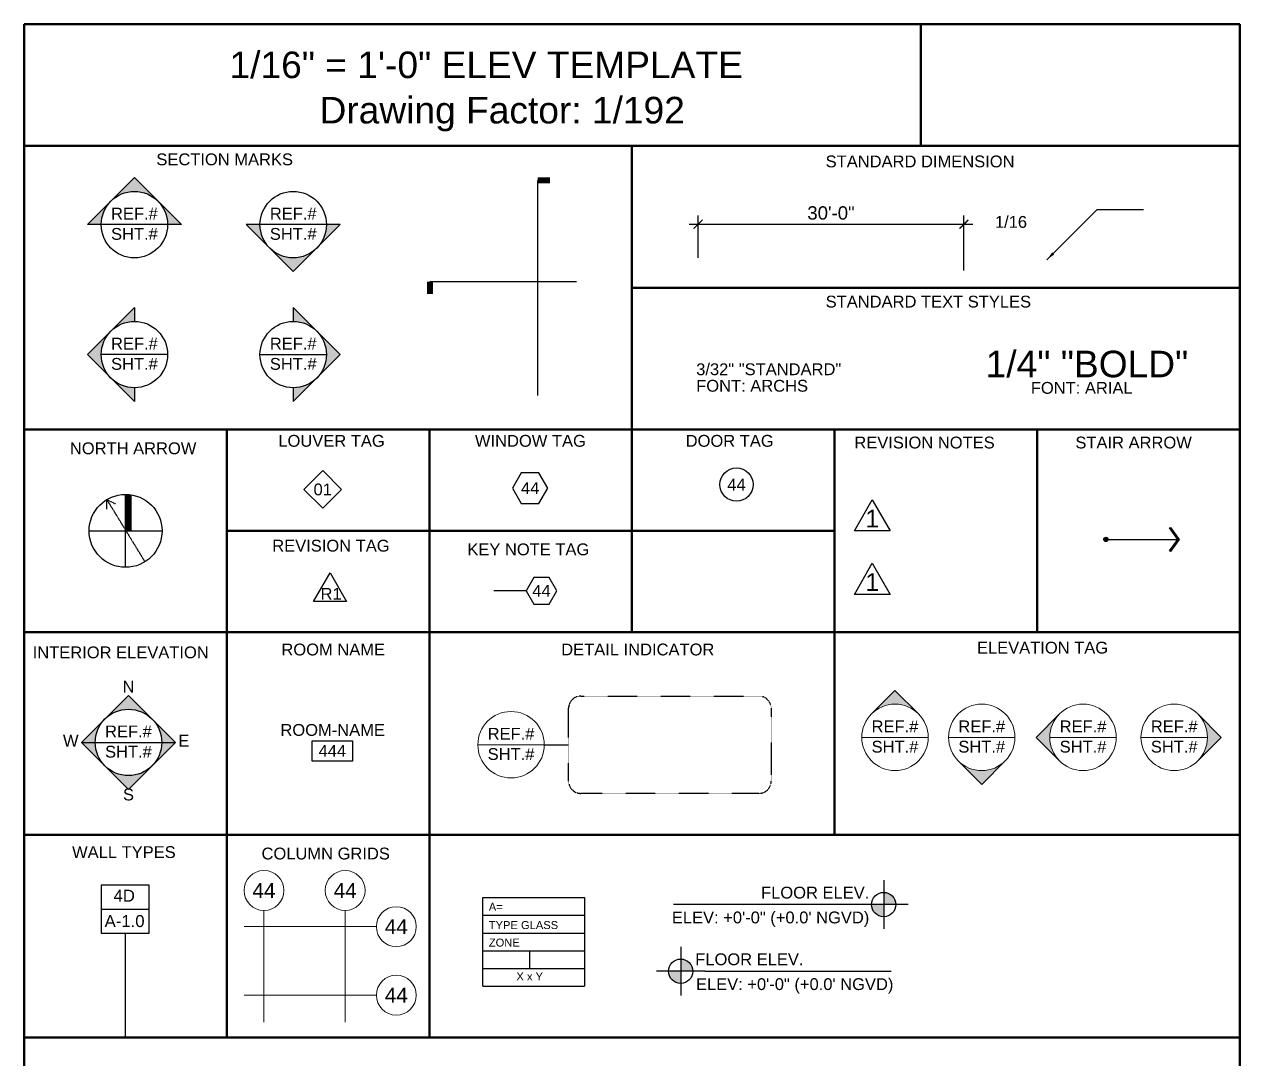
# Model space of a CAD drawing. Header units: inches. Extents: x -11331628 to 26860, y -6840660 to 4773.
# Drawn here: x -2688 to -1043, y -1265 to 135 of the extents above; entities that cross this region are included whole.
import ezdxf
from ezdxf.enums import TextEntityAlignment as Align

# ---------------------------------------------------------------- set-up
doc = ezdxf.new("R2010")
doc.units = ezdxf.units.IN
doc.header["$LTSCALE"] = 0.5
doc.header["$MEASUREMENT"] = 0
for name, pattern in [('CENTER', [2, 1.25, -0.25, 0.25, -0.25]), ('DASHED2', [0.375, 0.25, -0.125]), ('HIDDEN', [0.375, 0.25, -0.125])]:
    doc.linetypes.add(name, pattern=pattern)
doc.layers.get('Defpoints').update_dxf_attribs({"color": 140})
for name, color, linetype, lineweight in [('A-ANNO-KEYN', 8, 'Continuous', 25), ('A-ANNO-LEGN', 5, 'Continuous', 50), ('A-ANNO-REV', 8, 'Continuous', 25), ('A-ANNO-SYM-18', 8, 'Continuous', 25), ('A-DATM-IDEN', 8, 'Continuous', 25), ('A-DETL-IDEN', 8, 'Continuous', 25), ('A-DOOR-IDEN', 8, 'Continuous', 25), ('A-ELEV-IDEN', 8, 'Continuous', 25), ('A-FLOR-IDEN', 8, 'Continuous', 25), ('A-GLAZ-IDEN', 8, 'Continuous', 25), ('A-GRID-BUBL', 8, 'Continuous', 35), ('A-GRID-LINE', 9, 'Continuous', 18), ('A-SECT-IDEN', 7, 'Continuous', 25), ('A-WALL-IDEN', 8, 'Continuous', 25)]:
    doc.layers.add(name, color=color, linetype=linetype, lineweight=lineweight)
for name, color, linetype in [('A-Dim', 8, 'Continuous'), ('A-REVI-CITY', 2, 'Continuous'), ('A-Text', 142, 'Continuous'), ('A-TEXT-ROOM', 7, 'Continuous')]:
    doc.layers.add(name, color=color, linetype=linetype)
doc.layers.add('A-REVI-NPLT', color=30, linetype='Continuous', plot=False)
doc.styles.add('8', font='arial.ttf', dxfattribs={"height": 16})
doc.styles.add('ARIAL', font='arial.ttf')
doc.styles.add('BOLD', font='arial.ttf', dxfattribs={"height": 24})
doc.dimstyles.new('192 SCALE', dxfattribs={"dimscale": 192, "dimtxt": 0.09375, "dimasz": 0.0625, "dimexe": 0.0625, "dimexo": 0.03125, "dimgap": 0.03125, "dimtad": 1, "dimzin": 3, "dimdsep": 46, "dimlunit": 4, "dimtxsty": 'ARIAL', "dimblk": 'ARCHTICK', "dimcen": 0.0625, "dimdle": 0.0625, "dimclrd": 8, "dimclre": 8, "dimclrt": 8, "dimadec": 0, "dimazin": 0, "dimtfac": 1, "dimtmove": 2, "dimatfit": 3, "dimfxl": 1, "dimfrac": 1, "dimtzin": 0, "dimlwd": -1, "dimlwe": -1, "dimarcsym": 0})

# ---------------------------------------------------------------- blocks, each defined once
blk = doc.blocks.new('_ArchTick')
at = {"color": 0, "linetype": 'ByBlock', "const_width": 0.15}
blk.add_lwpolyline([(-0.5, -0.5), (0.5, 0.5)], dxfattribs=at)
blk = doc.blocks.new('*D138')
at = {"layer": 'A-Dim', "color": 8, "transparency": 16777216}
for p, q in [((-1775.981293962857, -181.1406454296157), (-1775.981293962857, -123.4554420011245)), ((-1415.981294382184, -198.246987382071), (-1415.981294382184, -123.4554420011245)), ((-1787.981293962857, -135.4554420011245), (-1403.981294382184, -135.4554420011245))]:
    blk.add_line(p, q, dxfattribs=at)
at = {"layer": 'Defpoints', "color": 0, "transparency": 16777216}
for p in [(-1415.981294382184, -135.4554420011245), (-1775.981293962857, -187.1406454296157), (-1415.981294382184, -204.246987382071)]:
    blk.add_point(p, dxfattribs=at)
at = {"layer": 'A-Dim', "color": 8, "transparency": 16777216, "xscale": 12, "yscale": 12, "zscale": 12, "rotation": 180}
blk.add_blockref('_ArchTick', (-1775.981293962857, -135.4554420011245), dxfattribs=at)
at = {"layer": 'A-Dim', "color": 8, "transparency": 16777216, "xscale": 12, "yscale": 12, "zscale": 12}
blk.add_blockref('_ArchTick', (-1415.981294382184, -135.4554420011245), dxfattribs=at)
at = {"layer": 'A-Dim', "color": 8, "transparency": 16777216, "insert": (-1595.981294172521, -120.2589890679731), "char_height": 18, "attachment_point": 5, "style": 'ARIAL'}
blk.add_mtext('30\'-0"', dxfattribs=at)

msp = doc.modelspace()

# ---------------------------------------------------------------- hatches: boundary and pattern name
at = {"layer": 'A-DATM-IDEN'}
h = msp.add_hatch(color=256, dxfattribs=at)
edge = h.paths.add_edge_path()
edge.add_ellipse((-1524.558961733066, -1056.511503149879), major_axis=(11.63841193290623, 11.63841193290623), ratio=0.9999999999998511, start_angle=314.99999999999574, end_angle=405.00000000000426, ccw=False)
edge.add_line((-1508.099761733142, -1056.511503149879), (-1524.558961733183, -1056.511503149879))
edge.add_line((-1524.558961733066, -1056.511503149879), (-1524.558961733066, -1040.052303149838))
edge = h.paths.add_edge_path()
edge.add_line((-1541.018161733107, -1056.511503149877), (-1524.558961733066, -1056.511503149877))
edge.add_line((-1524.558961733066, -1056.511503149879), (-1524.558961733066, -1072.97070314992))
edge.add_ellipse((-1524.558961733066, -1056.511503149879), major_axis=(11.63841193290611, 11.63841193290613), ratio=0.9999999999998631, start_angle=134.9999999999955, end_angle=225.0000000000039, ccw=False)
h = msp.add_hatch(color=256, dxfattribs=at)
edge = h.paths.add_edge_path()
edge.add_ellipse((-1799.531398217016, -1146.783636693383), major_axis=(11.63841193290623, 11.63841193290623), ratio=0.9999999999998511, start_angle=314.99999999999574, end_angle=405.00000000000426, ccw=False)
edge.add_line((-1783.07219821709, -1146.783636693383), (-1799.531398217131, -1146.783636693383))
edge.add_line((-1799.531398217016, -1146.783636693383), (-1799.531398217016, -1130.324436693341))
edge = h.paths.add_edge_path()
edge.add_line((-1815.990598217057, -1146.783636693386), (-1799.531398217016, -1146.783636693386))
edge.add_line((-1799.531398217016, -1146.783636693383), (-1799.531398217016, -1163.242836693424))
edge.add_ellipse((-1799.531398217016, -1146.783636693383), major_axis=(11.63841193290611, 11.63841193290613), ratio=0.9999999999998631, start_angle=134.9999999999955, end_angle=225.0000000000039, ccw=False)
at = {"layer": 'A-Dim'}
h = msp.add_hatch(color=256, dxfattribs=at)
edge = h.paths.add_edge_path()
edge.add_arc((-1223.646656024324, -562.1699657534555), 2.999613923580863, 0, 360)
msp.add_hatch(color=256, dxfattribs=at).paths.add_polyline_path([(-1137.394213865449, -546.5932163629968), (-1136.366060299388, -545.8554531002956), (-1124.659396546133, -562.1699657534555), (-1136.366060299386, -578.4844784066136), (-1137.394213865449, -577.7467151439123), (-1126.216940516428, -562.1699657534555)])
at = {"layer": 'A-ELEV-IDEN', "lineweight": 13}
for points in [[(-1509.32097620371, -766.5536174129284), (-1541.140781357124, -798.3734225663447, -0.198912367379665), (-1509.320976203711, -785.1932277197557, -0.1989123673796668), (-1477.501171050299, -798.3734225663411)], [(-1318.267384294591, -830.1932277197538), (-1286.447579141179, -862.0130328731684, -0.198912367379665), (-1299.627773987883, -830.1932277197538, -0.1989123673796668), (-1286.447579141178, -798.3734225663447)], [(-1067.519899234579, -830.1932277197557), (-1099.339704387992, -798.3734225663447, -0.198912367379665), (-1086.159509541405, -830.1932277197538, -0.1989123673796668), (-1099.339704387991, -862.0130328731684)], [(-1391.814736157943, -893.8328380264647), (-1359.99493100453, -862.0130328731684, -0.198912367379665), (-1391.814736157942, -875.1932277197557, -0.1989123673796668), (-1423.634541311239, -862.0130328731702)]]:
    msp.add_hatch(color=256, dxfattribs=at).paths.add_polyline_path(points)
at = {"layer": 'A-FLOR-IDEN'}
h = msp.add_hatch(color=256, dxfattribs=at)
h.paths.add_polyline_path([(-2515.569439463954, -805.1852460312721), (-2547.38924461725, -773.3654408779757), (-2579.209049770663, -805.185246031273, -0.4142135623730531)])
h.paths.add_polyline_path([(-2611.028854924073, -837.0050511846839), (-2579.209049770663, -868.8248563381003, -0.1989123673796667), (-2592.38924461725, -837.0050511846857, -0.1989123673796667), (-2579.209049770663, -805.185246031273)])
h.paths.add_polyline_path([(-2547.389244617254, -900.644661491513), (-2515.56943946395, -868.8248563380985, -0.414213562373053), (-2579.209049770663, -868.8248563381003)])
h.paths.add_polyline_path([(-2515.56943946395, -868.8248563380985), (-2483.749634310541, -837.0050511846839), (-2515.569439463954, -805.1852460312721, -0.1989123673796667), (-2502.38924461725, -837.0050511846839, -0.1989123673796667)])
at = {"layer": 'A-SECT-IDEN'}
for points in [[(-2507.496947472969, -104.1427925368844), (-2539.316752626381, -72.32298738347163), (-2571.136557779796, -104.1427925368844, -0.4142135623730547)], [(-2356.059849350069, -167.7824028435916), (-2324.240044196657, -199.6022079970062), (-2292.420239043243, -167.7824028435934, -0.4142135623730546)], [(-2571.136557779795, -280.116866874283), (-2602.956362933094, -311.9366720276948), (-2571.136557779794, -343.7564771811094, -0.1989123673796433), (-2584.316752626385, -311.9366720276939, -0.1989123673796441)], [(-2292.420239043244, -343.7564771811085), (-2260.60043388983, -311.9366720276976), (-2292.420239043242, -280.116866874283, -0.198912367379644), (-2279.240044196657, -311.9366720276939, -0.1989123673796433)]]:
    msp.add_hatch(color=256, dxfattribs=at).paths.add_polyline_path(points)
h = msp.add_hatch(color=256, dxfattribs=at)
h.paths.add_polyline_path([(-2475.677142319556, -135.9625976901798), (-2507.496947472969, -104.1427925368844, -0.1989123673796674), (-2494.316752626382, -135.9625976901789)])
h.paths.add_polyline_path([(-2602.956362933091, -135.9625976901789), (-2584.316752626382, -135.9625976901807, -0.1989123673796699), (-2571.136557779796, -104.1427925368844)])
h = msp.add_hatch(color=256, dxfattribs=at)
h.paths.add_polyline_path([(-2279.240044196655, -135.9625976901825, -0.1989123673796671), (-2292.420239043243, -167.7824028435934), (-2260.60043388983, -135.9625976901789)])
h.paths.add_polyline_path([(-2356.059849350069, -167.7824028435916, -0.19891236737967), (-2369.240044196656, -135.9625976901807), (-2387.879654503365, -135.9625976901798)])
h = msp.add_hatch(color=256, dxfattribs=at)
h.paths.add_polyline_path([(-2539.316752626386, -248.2970617209885), (-2571.136557779795, -280.116866874283, -0.1989123673796674), (-2539.316752626386, -266.9366720276939)])
h.paths.add_polyline_path([(-2539.316752626386, -375.5762823345231), (-2539.316752626382, -356.9366720276939, -0.1989123673796699), (-2571.136557779794, -343.7564771811094)])
h = msp.add_hatch(color=256, dxfattribs=at)
h.paths.add_polyline_path([(-2324.240044196655, -248.2970617209894), (-2292.420239043242, -280.116866874283, 0.1989123673796674), (-2324.240044196657, -266.9366720276957)])
h.paths.add_polyline_path([(-2324.240044196656, -375.5762823345212), (-2324.240044196655, -356.9366720276957, 0.1989123673796699), (-2292.420239043244, -343.7564771811085)])

# ---------------------------------------------------------------- linework, layer by layer
at = {"layer": 'A-ANNO-KEYN'}
msp.add_line((-2008.869517445153, -631.8701047366558, 220.9175571348674), (-2052.760717445107, -631.870104736654, 220.9175571348674), dxfattribs=at)
at = {"layer": 'A-ANNO-KEYN', "elevation": 220.9175571348674}
msp.add_lwpolyline([(-1998.477212599649, -649.8701047366576), (-1977.692602908874, -649.8701047366558), (-1967.300298063488, -631.8701047366558), (-1977.692602908875, -613.8701047366558), (-1998.47721259965, -613.8701047366558), (-2008.869517445153, -631.8701047366558)], close=True, dxfattribs=at)
at = {"layer": 'A-ANNO-LEGN'}
for p, q in [((-2688.421930626788, 135.2175059625806, 220.9175571348674), (-2688.421930626787, -2031.009708071368, 220.9175571348674)), ((-2688.421930626788, 135.2175059625806, 220.9175571348674), (-1042.501930626745, 135.2175059625824, 220.9175571348674)), ((-1474.501930626744, 135.217505962577, 220.9175571348674), (-1474.501930626745, -29.37449403736355, 220.9175571348674)), ((-1042.501930626745, 135.2175059625824, 220.9175571348674), (-1042.501930626745, -2031.009708071366, 220.9175571348674)), ((-2688.421930626787, -29.37449403736446, 220.9175571348674), (-1042.501930626745, -29.37449403736628, 220.9175571348674)), ((-1865.461930626825, -29.37449403736719, 220.9175571348674), (-1865.461930626825, -687.7424940373803, 220.9175571348674)), ((-1865.461930626824, -221.3984940374567, 220.9175571348674), (-1042.501930626746, -221.3984940374594, 220.9175571348674)), ((-2688.421930626788, -413.4224940374334, 220.9175571348674), (-1042.501930626745, -413.4224940374315, 220.9175571348674)), ((-2414.101930626839, -413.4224940374352, 220.9175571348674), (-2414.101930626839, -1236.382494037396, 220.9175571348674)), ((-2139.781930626773, -413.4224940374334, 220.9175571348674), (-2139.781930626772, -1236.382494037396, 220.9175571348674)), ((-1591.141930626759, -413.4224940374315, 220.9175571348674), (-1591.14193062676, -962.0624940374473, 220.9175571348674)), ((-1316.821930626811, -413.4224940374334, 220.9175571348674), (-1316.821930626811, -687.7424940373803, 220.9175571348674)), ((-2414.101930626839, -550.582494037466, 220.9175571348674), (-1591.141930626759, -550.5824940374641, 220.9175571348674)), ((-2688.421930626786, -687.7424940373821, 220.9175571348674), (-1042.501930626746, -687.7424940373803, 220.9175571348674)), ((-2688.421930626791, -962.0624940374491, 220.9175571348674), (-1042.501930626746, -962.0624940374473, 220.9175571348674)), ((-2688.421930626792, -1236.382494037398, 220.9175571348674), (-1042.501930626746, -1236.382494037396, 220.9175571348674))]:
    msp.add_line(p, q, dxfattribs=at)
at = {"layer": 'A-ANNO-REV', "elevation": 220.9175571348674}
msp.add_lwpolyline([(-2296.921451377853, -646.3108191788297), (-2274.421451377852, -607.3396760085661), (-2251.921451377853, -646.3108191788269)], close=True, dxfattribs=at)
at = {"layer": 'A-ANNO-SYM-18', "linetype": 'HIDDEN'}
for p, q in [((-2525.23048318695, -591.8597735186431, 220.9175571348674), (-2576.511102892749, -508.1487022949204, 220.9175571348674)), ((-2576.504638222683, -508.1448563205849, 220.9175571348674), (-2564.978199456752, -514.0223073612506, 220.9175571348674)), ((-2576.504638222686, -521.0832960008502, 220.9175571348674), (-2576.504638222683, -508.1448563205849, 220.9175571348674))]:
    msp.add_line(p, q, dxfattribs=at)
at = {"layer": 'A-ANNO-SYM-18'}
for p, q in [((-2551.261930626755, -599.9600940373566, 220.9175571348674), (-2551.261930626755, -501.2048940374571, 220.9175571348674)), ((-2551.261930626754, -598.9983443023011, 220.9175571348674), (-2551.261930626759, -502.1666437725125, 220.9175571348674)), ((-2600.639530626762, -550.5824940374678, 220.9175571348674), (-2501.884330626752, -550.5824940374678, 220.9175571348674)), ((-2597.3722642124, -550.5824940374678, 220.9175571348674), (-2505.151597041226, -550.582494037466, 220.9175571348674))]:
    msp.add_line(p, q, dxfattribs=at)
at = {"layer": 'A-ANNO-SYM-18', "const_width": 8.229600000000003, "elevation": 220.9175571348674}
msp.add_lwpolyline([(-2547.147130626774, -550.5824940374641), (-2547.118143776254, -502.1712450694813)], dxfattribs=at)
at = {"layer": 'A-ANNO-SYM-18'}
msp.add_circle((-2551.261930626755, -550.582494037466, 220.9175571348674), 49.37760000000004, dxfattribs=at)
at = {"layer": 'A-DATM-IDEN'}
for p, q in [((-1524.558961733066, -1023.593103149797, 220.9175571348674), (-1524.558961733065, -1089.429903149845, 220.9175571348674)), ((-1557.477361733148, -1056.511503149877, 220.9175571348674), (-1809.477361733148, -1056.511503149879, 220.9175571348674)), ((-1491.6405617331, -1056.511503149881, 220.9175571348674), (-1557.477361733148, -1056.511503149877, 220.9175571348674)), ((-1799.531398217019, -1113.865236693417, 220.9175571348674), (-1799.531398217014, -1179.70203669335, 220.9175571348674)), ((-1766.612998217049, -1146.783636693383, 220.9175571348674), (-1832.449798217098, -1146.783636693386, 220.9175571348674)), ((-1766.612998217049, -1146.783636693383, 220.9175571348674), (-1514.612998217052, -1146.783636693386, 220.9175571348674))]:
    msp.add_line(p, q, dxfattribs=at)
for centre in [(-1524.558961733066, -1056.511503149879, 220.9175571348674), (-1799.531398217016, -1146.783636693383, 220.9175571348674)]:
    msp.add_circle(centre, 16.45919999999984, dxfattribs=at)
at = {"layer": 'A-DETL-IDEN', "color": 5, "linetype": 'DASHED2'}
for p, q in [((-1934.865031246965, -774.3125335881559, 220.9175571348674), (-1693.463431246982, -774.3125335881577, 220.9175571348674)), ((-1951.324231247007, -889.5269335880948, 220.9175571348674), (-1951.324231247007, -790.7717335880807, 220.9175571348674)), ((-1677.00423124694, -790.7717335880807, 220.9175571348674), (-1677.004231246941, -889.526933588093, 220.9175571348674)), ((-1693.463431246982, -905.9861335881378, 220.9175571348674), (-1934.865031246965, -905.9861335881342, 220.9175571348674))]:
    msp.add_line(p, q, dxfattribs=at)
at = {"layer": 'A-DETL-IDEN', "lineweight": 13}
msp.add_line((-2074.242631246972, -840.1493335880878, 220.9175571348674), (-1984.242631246972, -840.1493335880859, 220.9175571348674), dxfattribs=at)
at = {"layer": 'A-DETL-IDEN'}
msp.add_line((-1984.242631246972, -840.1493335880859, 220.9175571348674), (-1951.324231247007, -840.1493335880878, 220.9175571348674), dxfattribs=at)
at = {"layer": 'A-DETL-IDEN', "lineweight": 13}
msp.add_circle((-2029.242631246972, -840.1493335880896, 220.9175571348674), 44.99999999999922, dxfattribs=at)
at = {"layer": 'A-DETL-IDEN', "color": 5, "linetype": 'DASHED2'}
for centre, radius, start, end in [((-1934.865031246965, -790.7717335880807, 220.9175571348674), 16.45920000000002, 89.99999999998697, 180), ((-1693.463431246982, -790.7717335880807, 220.9175571348674), 16.45919999999979, 0, 89.99999999998697), ((-1934.865031246964, -889.5269335880967, 220.9175571348674), 16.45920000000024, 180, 269.999999999987), ((-1693.463431246981, -889.5269335880948, 220.9175571348674), 16.45920000000002, 269.999999999987, 0)]:
    msp.add_arc(centre, radius, start, end, dxfattribs=at)
at = {"layer": 'A-Dim'}
msp.add_line((-1223.646656024324, -562.1699657534555, 220.9175571348674), (-1124.659396546133, -562.1699657534555, 220.9175571348674), dxfattribs=at)
at = {"layer": 'A-Dim', "elevation": 220.9175571348674}
msp.add_lwpolyline([(-1137.394213865449, -546.5932163629968), (-1136.366060299388, -545.8554531002956), (-1124.659396546133, -562.1699657534555), (-1136.366060299386, -578.4844784066136), (-1137.394213865449, -577.7467151439123), (-1126.216940516428, -562.1699657534555), (-1137.394213865449, -546.5932163629968)], dxfattribs=at)
at = {"layer": 'A-Dim'}
msp.add_circle((-1223.646656024324, -562.1699657534555, 220.9175571348674), 2.999613923580863, dxfattribs=at)
at = {"layer": 'A-DOOR-IDEN'}
msp.add_circle((-1723.980832109282, -487.9703443195976, 220.9175571348674), 22.49999999999968, dxfattribs=at)
at = {"layer": 'A-ELEV-IDEN', "lineweight": 13}
for p, q in [((-1541.140781357124, -798.3734225663447, 220.9175571348674), (-1509.32097620371, -766.5536174129284, 220.9175571348674)), ((-1477.501171050299, -798.3734225663411, 220.9175571348674), (-1509.32097620371, -766.5536174129284, 220.9175571348674)), ((-1286.447579141178, -798.3734225663447, 220.9175571348674), (-1318.267384294591, -830.1932277197538, 220.9175571348674)), ((-1099.339704387992, -798.3734225663447, 220.9175571348674), (-1067.519899234579, -830.1932277197557, 220.9175571348674)), ((-1554.320976203711, -830.1932277197557, 220.9175571348674), (-1464.320976203712, -830.1932277197538, 220.9175571348674)), ((-1436.814736157942, -830.1932277197575, 220.9175571348674), (-1346.814736157939, -830.1932277197538, 220.9175571348674)), ((-1286.447579141179, -862.0130328731684, 220.9175571348674), (-1318.267384294591, -830.1932277197538, 220.9175571348674)), ((-1299.627773987883, -830.1932277197538, 220.9175571348674), (-1209.627773987882, -830.1932277197538, 220.9175571348674)), ((-1176.159509541404, -830.1932277197557, 220.9175571348674), (-1086.159509541405, -830.1932277197538, 220.9175571348674)), ((-1099.339704387991, -862.0130328731684, 220.9175571348674), (-1067.519899234579, -830.1932277197557, 220.9175571348674)), ((-1423.634541311239, -862.0130328731702, 220.9175571348674), (-1391.814736157943, -893.8328380264647, 220.9175571348674)), ((-1359.99493100453, -862.0130328731684, 220.9175571348674), (-1391.814736157943, -893.8328380264647, 220.9175571348674))]:
    msp.add_line(p, q, dxfattribs=at)
for centre in [(-1509.320976203711, -830.1932277197557, 220.9175571348674), (-1391.814736157943, -830.1932277197557, 220.9175571348674), (-1254.627773987882, -830.1932277197566, 220.9175571348674), (-1131.159509541405, -830.1932277197557, 220.9175571348674)]:
    msp.add_circle(centre, 44.99999999999922, dxfattribs=at)
at = {"layer": 'A-FLOR-IDEN'}
for p, q in [((-2547.38924461725, -773.3654408779757, 220.9175571348674), (-2611.028854924073, -837.0050511846839, 220.9175571348674)), ((-2547.38924461725, -773.3654408779757, 220.9175571348674), (-2483.749634310541, -837.0050511846839, 220.9175571348674)), ((-2547.389244617254, -900.644661491513, 220.9175571348674), (-2611.028854924073, -837.0050511846839, 220.9175571348674)), ((-2611.028854924073, -837.0050511846839, 220.9175571348674), (-2483.749634310541, -837.0050511846839, 220.9175571348674)), ((-2547.389244617254, -900.644661491513, 220.9175571348674), (-2483.749634310541, -837.0050511846839, 220.9175571348674))]:
    msp.add_line(p, q, dxfattribs=at)
msp.add_circle((-2547.389244617249, -837.0050511846857, 220.9175571348674), 44.99999999999922, dxfattribs=at)
at = {"layer": 'A-GLAZ-IDEN'}
for p, q in [((-2284.274558619418, -469.0606004309429, 220.9175571348674), (-2309.730402742101, -494.5164445536266, 220.9175571348674)), ((-2258.818714496617, -494.5164445536275, 220.9175571348674), (-2284.274558619418, -469.0606004309429, 220.9175571348674)), ((-2309.730402742101, -494.5164445536266, 220.9175571348674), (-2284.274558619418, -519.9722886764284, 220.9175571348674)), ((-2284.274558619418, -519.9722886764284, 220.9175571348674), (-2258.818714496617, -494.5164445536275, 220.9175571348674)), ((-2067.465176638852, -1167.052707552801, 220.9175571348674), (-2067.465176638852, -1047.052707829052, 220.9175571348674)), ((-2067.465176638852, -1047.052707829052, 220.9175571348674), (-1929.706031484351, -1047.052707829054, 220.9175571348674)), ((-1929.706031484351, -1047.052707829054, 220.9175571348674), (-1929.706031484354, -1167.052707552799, 220.9175571348674)), ((-2067.465176638852, -1071.052707773875, 220.9175571348674), (-1929.706031484352, -1071.052707773875, 220.9175571348674)), ((-2067.465176638852, -1095.052707718575, 220.9175571348674), (-1929.706031484351, -1095.052707718576, 220.9175571348674)), ((-2067.465176638853, -1119.052707663279, 220.9175571348674), (-1929.706031484351, -1119.052707663277, 220.9175571348674)), ((-2004.301950304823, -1119.052707663281, 220.9175571348674), (-2004.301950304823, -1143.052707608096, 220.9175571348674)), ((-2067.465176638851, -1143.052707608098, 220.9175571348674), (-1929.706031484351, -1143.052707608098, 220.9175571348674)), ((-2067.465176638852, -1167.052707552801, 220.9175571348674), (-1929.706031484354, -1167.052707552799, 220.9175571348674))]:
    msp.add_line(p, q, dxfattribs=at)
at = {"layer": 'A-GLAZ-IDEN', "elevation": 220.9175571348674}
msp.add_lwpolyline([(-2015.356292737935, -513.3691391181255), (-1991.453991593497, -513.3691391181255), (-1979.502841021221, -492.6691391181703), (-1991.453991593498, -471.9691391181041), (-2015.356292737934, -471.9691391181041), (-2027.307443310212, -492.6691391181757)], close=True, dxfattribs=at)
at = {"layer": 'A-GRID-BUBL', "lineweight": 13}
for centre in [(-2363.844448908523, -1037.464330818628, 220.9175571348674), (-2253.891217178953, -1037.464330818628, 220.9175571348674), (-2184.653731718016, -1086.412603188199, 220.9175571348674), (-2184.653731718015, -1179.220764113363, 220.9175571348674)]:
    msp.add_circle(centre, 26.99999999999965, dxfattribs=at)
at = {"layer": 'A-GRID-LINE', "linetype": 'CENTER'}
for p, q in [((-2363.84444890852, -1215.571957478538, 220.9175571348674), (-2363.844448908519, -1064.464330818626, 220.9175571348674)), ((-2253.891217178953, -1215.571957478542, 220.9175571348674), (-2253.891217178953, -1064.464330818626, 220.9175571348674)), ((-2390.458471733898, -1086.412603188199, 220.9175571348674), (-2211.653731718016, -1086.412603188197, 220.9175571348674)), ((-2390.458471733898, -1179.220764113365, 220.9175571348674), (-2211.653731718015, -1179.220764113365, 220.9175571348674))]:
    msp.add_line(p, q, dxfattribs=at)
at = {"layer": 'A-REVI-CITY', "elevation": 220.9175571348674}
msp.add_lwpolyline([(-1515.738704907646, -550.7250525177315), (-1564.355326345827, -550.7250525177296), (-1540.047015626737, -508.6218233060881)], close=True, dxfattribs=at)
at = {"layer": 'A-REVI-NPLT', "elevation": 220.9175571348674}
msp.add_lwpolyline([(-1515.738704907646, -636.6333691245018), (-1564.355326345827, -636.6333691245018), (-1540.047015626737, -594.5301399129748)], close=True, dxfattribs=at)
at = {"layer": 'A-SECT-IDEN'}
for p, q in [((-2539.316752626381, -72.32298738347163, 220.9175571348674), (-2602.956362933091, -135.9625976901789, 220.9175571348674)), ((-2539.316752626381, -72.32298738347163, 220.9175571348674), (-2475.677142319556, -135.9625976901798, 220.9175571348674)), ((-2475.677142319556, -135.9625976901798, 220.9175571348674), (-2602.956362933091, -135.9625976901789, 220.9175571348674)), ((-2260.60043388983, -135.9625976901789, 220.9175571348674), (-2387.879654503365, -135.9625976901798, 220.9175571348674)), ((-2324.240044196657, -199.6022079970062, 220.9175571348674), (-2387.879654503365, -135.9625976901798, 220.9175571348674)), ((-2324.240044196657, -199.6022079970062, 220.9175571348674), (-2260.60043388983, -135.9625976901789, 220.9175571348674)), ((-2602.956362933094, -311.9366720276948, 220.9175571348674), (-2539.316752626386, -248.2970617209885, 220.9175571348674)), ((-2539.316752626386, -248.2970617209885, 220.9175571348674), (-2539.316752626386, -266.9366720276939, 220.9175571348674)), ((-2260.60043388983, -311.9366720276976, 220.9175571348674), (-2324.240044196655, -248.2970617209894, 220.9175571348674)), ((-2324.240044196655, -248.2970617209894, 220.9175571348674), (-2324.240044196657, -266.9366720276957, 220.9175571348674)), ((-2602.956362933094, -311.9366720276948, 220.9175571348674), (-2539.316752626386, -375.5762823345231, 220.9175571348674)), ((-2494.316752626381, -311.936672027693, 220.9175571348674), (-2584.316752626385, -311.9366720276939, 220.9175571348674)), ((-2369.240044196657, -311.9366720276957, 220.9175571348674), (-2279.240044196657, -311.9366720276939, 220.9175571348674)), ((-2260.60043388983, -311.9366720276976, 220.9175571348674), (-2324.240044196656, -375.5762823345212, 220.9175571348674)), ((-2539.316752626382, -356.9366720276939, 220.9175571348674), (-2539.316752626386, -375.5762823345231, 220.9175571348674)), ((-2324.240044196655, -356.9366720276957, 220.9175571348674), (-2324.240044196656, -375.5762823345212, 220.9175571348674))]:
    msp.add_line(p, q, dxfattribs=at)
at = {"layer": 'A-SECT-IDEN', "linetype": 'CENTER'}
for p, q in [((-1993.040884694256, -367.3010317933604, 220.9175571348674), (-1993.040884694255, -76.02249250073055, 220.9175571348674)), ((-1940.596127371592, -213.3491832407981, 220.9175571348674), (-2139.171196686624, -213.3491832407981, 220.9175571348674))]:
    msp.add_line(p, q, dxfattribs=at)
at = {"layer": 'A-SECT-IDEN', "const_width": 8.229600000000003, "elevation": 220.9175571348674}
for points in [[(-1993.040884694255, -76.02249250073055), (-1976.581684694331, -76.022492500726)], [(-2139.171196686624, -213.3491832407981), (-2139.171196686624, -229.8083832408383)]]:
    msp.add_lwpolyline(points, dxfattribs=at)
at = {"layer": 'A-SECT-IDEN'}
for centre in [(-2539.316752626382, -135.9625976901789, 220.9175571348674), (-2324.240044196656, -135.9625976901798, 220.9175571348674), (-2539.316752626385, -311.9366720276957, 220.9175571348674), (-2324.240044196656, -311.9366720276967, 220.9175571348674)]:
    msp.add_circle(centre, 44.99999999999922, dxfattribs=at)
at = {"layer": 'A-TEXT-ROOM', "elevation": 220.9175571348674}
msp.add_lwpolyline([(-2298.697939574424, -834.7828185323251), (-2243.833939574364, -834.7828185323233), (-2243.833939574363, -862.2148185323531), (-2298.697939574424, -862.2148185323531)], close=True, dxfattribs=at)
at = {"layer": 'A-WALL-IDEN'}
for p, q in [((-2584.244220984805, -1062.767015729223, 220.9175571348674), (-2519.444220984875, -1062.767015729223, 220.9175571348674)), ((-2551.844220984898, -1095.167015729248, 220.9175571348674), (-2551.844220984898, -1237.747063405937, 220.9175571348674))]:
    msp.add_line(p, q, dxfattribs=at)
at = {"layer": 'A-WALL-IDEN', "elevation": 220.9175571348674}
msp.add_lwpolyline([(-2584.244220984805, -1095.167015729246), (-2519.444220984874, -1095.167015729246), (-2519.444220984875, -1030.367015729315), (-2584.244220984808, -1030.367015729318)], close=True, dxfattribs=at)

# ---------------------------------------------------------------- texts
at = {"layer": 'A-ANNO-KEYN', "style": '8'}
msp.add_text('44', height=16.00000000000001, dxfattribs=at).set_placement((-1988.084907754263, -631.8701047366558, 220.9175571348674), align=Align.MIDDLE_CENTER)
at = {"layer": 'A-ANNO-REV', "style": '8'}
msp.add_text('R1', height=16.00000000000001, dxfattribs=at).set_placement((-2272.954742739381, -635.8042490992302, 220.9175571348674), align=Align.MIDDLE_CENTER)
at = {"layer": 'A-DATM-IDEN', "style": '8'}
for s, p in [('FLOOR ELEV.', (-1544.11159468599, -1048.343271872036, 220.9175571348674)), ('ELEV: +0\'-0" (+0.0\' NGVD)', (-1544.11159468599, -1081.988277465927, 220.9175571348674))]:
    msp.add_text(s, height=16, dxfattribs=at).set_placement(p, align=Align.RIGHT)
for s, p in [('FLOOR ELEV.', (-1779.802714421351, -1138.615405415658, 220.9175571348674)), ('ELEV: +0\'-0" (+0.0\' NGVD)', (-1778.843017113216, -1172.260411009547, 220.9175571348674))]:
    msp.add_text(s, height=16, dxfattribs=at).set_placement(p)
at = {"layer": 'A-DETL-IDEN', "lineweight": 13, "style": '8'}
for s, p in [('REF.#', (-2029.252351391068, -833.2716202095671, 220.9175571348674)), ('SHT.#', (-2029.244975876001, -860.7345908422776, 220.9175571348674))]:
    msp.add_text(s, height=16.00000000000001, dxfattribs=at).set_placement(p, align=Align.CENTER)
at = {"layer": 'A-DOOR-IDEN', "style": '8'}
msp.add_text('44', height=16.00000000000001, dxfattribs=at).set_placement((-1723.980832109282, -487.9703443195976, 220.9175571348674), align=Align.MIDDLE_CENTER)
at = {"layer": 'A-ELEV-IDEN', "lineweight": 13, "style": '8'}
for s, p in [('REF.#', (-1509.330696347806, -823.3155143411204, 220.9175571348674)), ('REF.#', (-1391.824456302037, -823.3155143411204, 220.9175571348674)), ('REF.#', (-1254.637494131977, -823.3155143411186, 220.9175571348674)), ('REF.#', (-1131.1692296855, -823.3155143411186, 220.9175571348674)), ('SHT.#', (-1509.32332083274, -850.7784849739473, 220.9175571348674)), ('SHT.#', (-1391.817080786972, -850.7784849739455, 220.9175571348674)), ('SHT.#', (-1254.630118616911, -850.7784849739473, 220.9175571348674)), ('SHT.#', (-1131.161854170434, -850.7784849739455, 220.9175571348674))]:
    msp.add_text(s, height=16.00000000000001, dxfattribs=at).set_placement(p, align=Align.CENTER)
at = {"layer": 'A-FLOR-IDEN', "style": '8'}
msp.add_text('INTERIOR ELEVATION', height=16.00000000000001, dxfattribs=at).set_placement((-2677.071186201469, -723.0945480656865, 220.9175571348674))
for s, p in [('REF.#', (-2547.398964761461, -830.1273378061669, 220.9175571348674)), ('SHT.#', (-2547.391589246395, -857.5903084388774, 220.9175571348674))]:
    msp.add_text(s, height=16.00000000000001, dxfattribs=at).set_placement(p, align=Align.CENTER)
for tag, p in [('N', (-2547.389244617251, -769.4471208759423, 220.9175571348674)), ('S', (-2547.38924461725, -915.5357814935342, 220.9175571348674))]:
    msp.add_attdef(tag, text='', height=16.00000000000001, dxfattribs=at).set_placement(p, align=Align.CENTER)
msp.add_attdef('W', text='', height=16.00000000000001, dxfattribs=at).set_placement((-2614.947174926109, -842.6932600302462, 220.9175571348674), align=Align.RIGHT)
msp.add_attdef('E', (-2479.831314308506, -842.6932600302462, 220.9175571348674), '', height=16.00000000000001, dxfattribs=at)
at = {"layer": 'A-GLAZ-IDEN', "style": '8'}
for s, p in [('01', (-2284.274558619416, -494.5164445536284, 220.9175571348674)), ('44', (-2003.405142165659, -492.6691391181739, 220.9175571348674))]:
    msp.add_text(s, height=16.00000000000001, dxfattribs=at).set_placement(p, align=Align.MIDDLE_CENTER)
for s, p in [('A=', (-2059.386463836122, -1064.925263728488, 220.9175571348674)), ('TYPE GLASS', (-2059.386463836123, -1089.695557594889, 220.9175571348674)), ('ZONE', (-2059.386463836123, -1113.423048508592, 220.9175571348674))]:
    msp.add_text(s, height=10.8, dxfattribs=at).set_placement(p)
msp.add_text('X x Y', height=10.8, dxfattribs=at).set_placement((-2003.986649139606, -1159.17297676509, 220.9175571348674), align=Align.CENTER)
at = {"layer": 'A-GRID-BUBL', "lineweight": 13, "style": '8'}
for p in [(-2363.844448908523, -1037.464330818628, 220.9175571348674), (-2253.891217178953, -1037.464330818628, 220.9175571348674), (-2184.653731718016, -1086.412603188199, 220.9175571348674), (-2184.653731718015, -1179.220764113363, 220.9175571348674)]:
    msp.add_text('44', height=20.00000000000001, dxfattribs=at).set_placement(p, align=Align.MIDDLE_CENTER)
at = {"layer": 'A-REVI-CITY', "style": '8'}
msp.add_text('1', height=24.00000005333446, dxfattribs=at).set_placement((-1540.191247240229, -534.022895928947, 220.9175571348674), align=Align.MIDDLE_CENTER)
at = {"layer": 'A-REVI-NPLT', "style": '8'}
msp.add_text('1', height=24.00000005333446, dxfattribs=at).set_placement((-1540.191247240229, -619.9312125357192, 220.9175571348674), align=Align.MIDDLE_CENTER)
at = {"layer": 'A-SECT-IDEN', "style": '8'}
for s, p in [('REF.#', (-2539.326472770477, -129.0848843116601, 220.9175571348674)), ('REF.#', (-2324.249764340751, -129.0848843116628, 220.9175571348674)), ('SHT.#', (-2539.319097255411, -156.5478549444888, 220.9175571348674)), ('SHT.#', (-2324.242388825685, -156.547854944487, 220.9175571348674)), ('REF.#', (-2539.326472770477, -305.0589586491787, 220.9175571348674)), ('REF.#', (-2324.249764340751, -305.0589586491751, 220.9175571348674)), ('SHT.#', (-2539.319097255412, -332.5219292818874, 220.9175571348674)), ('SHT.#', (-2324.242388825684, -332.5219292818838, 220.9175571348674))]:
    msp.add_text(s, height=16.00000000000001, dxfattribs=at).set_placement(p, align=Align.CENTER)
at = {"layer": 'A-Text'}
for s, height, style, p in [('1/16" = 1\'-0" ELEV TEMPLATE', 36.00000000000001, 'BOLD', (-2410.492599867221, 62.34223438251684, 220.9175571348674)), ('Drawing Factor: 1/192', 36.00000000000001, 'BOLD', (-2288.586733545467, 0.9946020056868292, 220.9175571348674)), ('SECTION MARKS', 16.00000000000001, '8', (-2509.598275122869, -55.61960704916419, 220.9175571348674)), ('STANDARD DIMENSION', 16.00000000000001, '8', (-1603.211675653056, -58.42197518423927, 220.9175571348674)), ('1/16', 16.00000000000001, '8', (-1373.96946321864, -140.3034764507393, 220.9175571348674)), ('STANDARD TEXT STYLES', 16.00000000000001, '8', (-1603.211675653056, -248.203871009182, 220.9175571348674)), ('1/4" "BOLD"', 36.00000000000001, 'BOLD', (-1386.519586273872, -342.6599150652846, 220.9175571348674)), ('3/32" "STANDARD"', 16.00000000000001, '8', (-1778.512307929861, -339.8081851330417, 220.9175571348674)), ('FONT: ARCHS', 16.00000000000001, '8', (-1778.512307929861, -362.1530127192455, 220.9175571348674)), ('FONT: ARIAL', 16.00000000000001, '8', (-1325.346184878781, -365.0047426514884, 220.9175571348674)), ('LOUVER TAG', 16.00000000000001, '8', (-2344.362331261214, -436.7084420924166, 220.9175571348674)), ('WINDOW TAG', 16.00000000000001, '8', (-2078.14509781502, -436.7084420924148, 220.9175571348674)), ('DOOR TAG', 16.00000000000001, '8', (-1792.769539568044, -436.7084420924148, 220.9175571348674)), ('REVISION NOTES', 16.00000003555629, '8', (-1564.326228824963, -439.0030423568187, 220.9175571348674)), ('STAIR ARROW', 16.00000003555629, '8', (-1265.01695782848, -439.0030423568151, 220.9175571348674)), ('NORTH ARROW', 16.00000000000001, '8', (-2626.713181732625, -446.8202439857487, 220.9175571348674)), ('REVISION TAG', 16.00000000000001, '8', (-2352.641667344079, -578.6445852435481, 220.9175571348674)), ('KEY NOTE TAG', 16.00000000000001, '8', (-2088.45758107799, -583.6213194162174, 220.9175571348674)), ('ROOM NAME', 16.00000000000001, '8', (-2340.243925594779, -719.2303837451691, 220.9175571348674)), ('DETAIL INDICATOR', 16.00000000000001, '8', (-1961.321189121979, -719.185944377452, 220.9175571348674)), ('ELEVATION TAG', 16.00000000000001, '8', (-1398.258029117187, -716.7215278891435, 220.9175571348674)), ('WALL TYPES', 16.00000000000001, '8', (-2623.739162963399, -993.5059399057718, 220.9175571348674)), ('COLUMN GRIDS', 16.00000000000001, '8', (-2367.178277716444, -995.4602439857626, 220.9175571348674))]:
    msp.add_text(s, height=height, dxfattribs=dict(at, style=style)).set_placement(p)
at = {"layer": 'A-TEXT-ROOM', "style": '8'}
msp.add_text('ROOM-NAME', height=16.00000000000001, dxfattribs=at).set_placement((-2270.80832888529, -828.1178703334972, 220.9175571348674), align=Align.CENTER)
msp.add_text('444', height=16.00000000000001, dxfattribs=at).set_placement((-2271.265939574398, -848.4988185323364, 220.9175571348674), align=Align.MIDDLE_CENTER)
at = {"layer": 'A-WALL-IDEN', "style": '8'}
for s, p in [('4D', (-2553.14837050746, -1052.652765301296, 220.9175571348674)), ('A-1.0', (-2552.622902106548, -1086.97398299387, 220.9175571348674))]:
    msp.add_text(s, height=16.20000000000001, dxfattribs=at).set_placement(p, align=Align.CENTER)

# ---------------------------------------------------------------- dimensions: what is measured, and where the dimension line sits
at = {"layer": 'A-Dim'}
dim = msp.add_linear_dim(base=(-1415.981294382184, -135.4554420011245, 220.9175571348674), p1=(-1775.981293962857, -187.1406454296157, 220.9175571348674), p2=(-1415.981294382184, -204.246987382071, 220.9175571348674), dimstyle='192 SCALE', dxfattribs=at)
dim.commit()
dim.dimension.update_dxf_attribs({"geometry": '*D138', "text_midpoint": (-1595.981294172521, -120.2589890679731, 220.9175571348674)})

# ---------------------------------------------------------------- leaders
at = {"layer": 'A-Text'}
msp.add_leader([(-1303.557538876015, -183.4358253846949, 220.9175571348674), (-1235.55652396724, -115.4316826781769, 220.9175571348674), (-1172.85729968984, -115.4316826781796, 220.9175571348674)], dimstyle='192 SCALE', dxfattribs=at)

doc.saveas('drawing.dxf')
